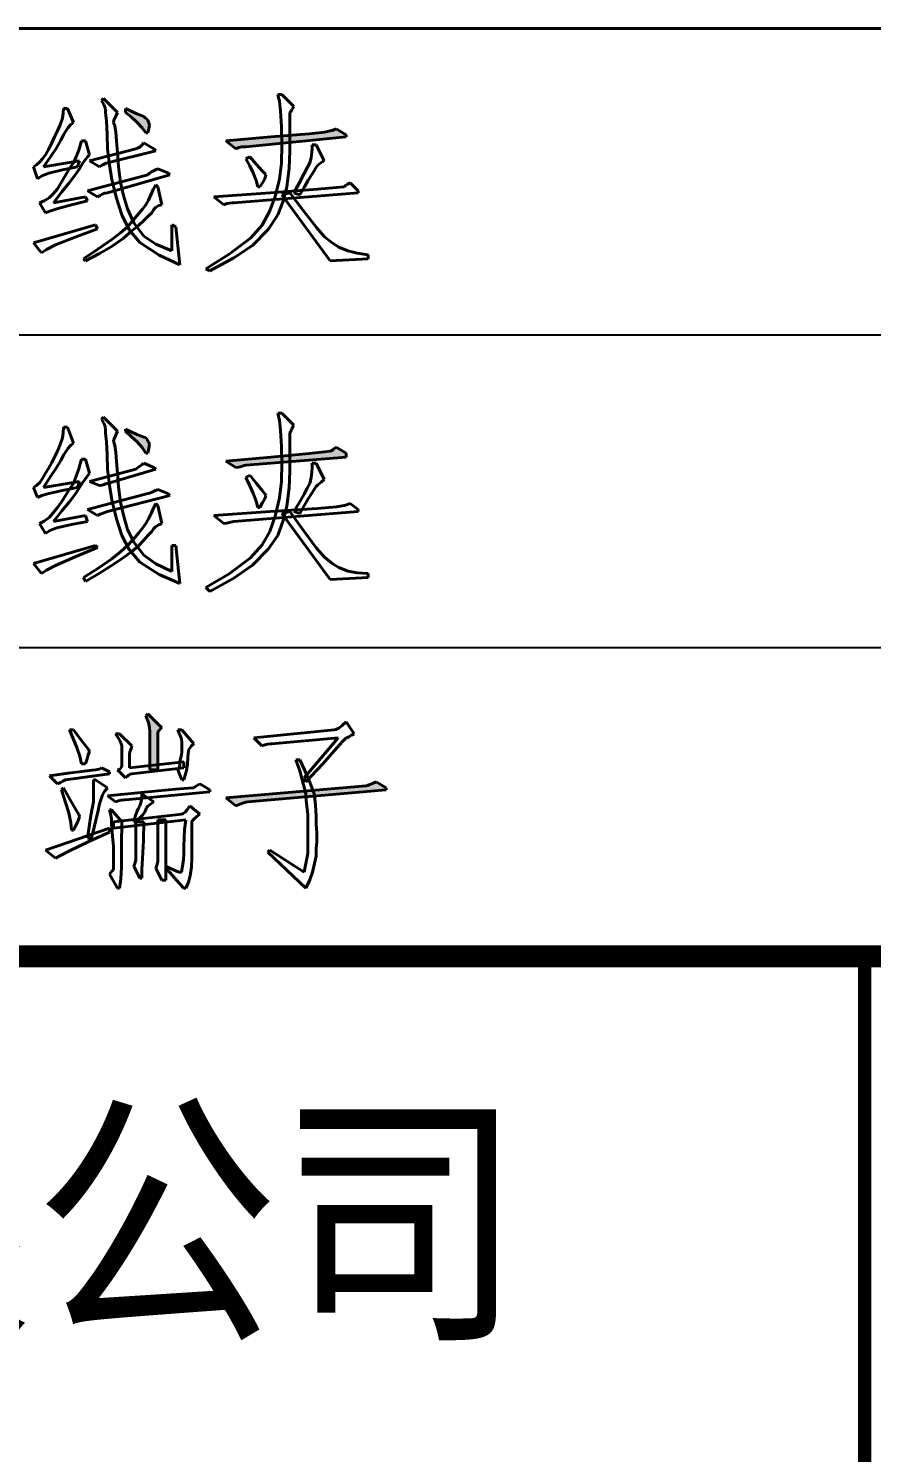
# Model space of a CAD drawing. Extents: x 457 to 4918, y -67 to 391.
# Drawn here: x 3546.25 to 3565.27, y -33.39 to -1.26 of the extents above; entities that cross this region are included whole.
import ezdxf

# ---------------------------------------------------------------- set-up
doc = ezdxf.new("R2010")
doc.units = 0
doc.header["$LTSCALE"] = 40
doc.header["$MEASUREMENT"] = 0
doc.layers.get('0').update_dxf_attribs({"linetype": 'CONTINUOUS'})
for name, color, linetype in [('at_Entity', 7, 'CONTINUOUS'), ('at_Solid', 7, 'CONTINUOUS'), ('图框', 7, 'CONTINUOUS'), ('图框－字', 40, 'CONTINUOUS')]:
    doc.layers.add(name, color=color, linetype=linetype)
doc.styles.add('宋体-0.9', font='', dxfattribs={"width": 0.9})
doc.styles.get('宋体-0.9').set_extended_font_data('SimSun')

msp = doc.modelspace()

# ---------------------------------------------------------------- hatches: boundary and pattern name
at = {"layer": 'at_Solid'}
for points in [[(3548.939, -3.342), (3548.965, -3.384), (3548.976, -3.449), (3548.965, -3.521), (3548.939, -3.613), (3548.894, -3.613), (3548.811, -3.504), (3548.691, -3.373), (3548.573, -3.266), (3548.442, -3.161), (3548.442, -3.071), (3548.569, -3.131), (3548.695, -3.185), (3548.776, -3.219), (3548.849, -3.251), (3548.882, -3.278), (3548.915, -3.3), (3548.932, -3.316)], [(3550.702, -3.794), (3551.718, -3.708), (3552.581, -3.636), (3552.931, -3.601), (3553.053, -3.568), (3553.08, -3.567), (3553.107, -3.562), (3553.136, -3.549), (3553.188, -3.523), (3553.414, -3.658), (3553.414, -3.703), (3551.154, -3.929), (3551.112, -3.93), (3551.053, -3.935), (3550.994, -3.949), (3550.928, -3.975)], [(3548.939, -10.574), (3548.965, -10.591), (3548.976, -10.644), (3548.965, -10.728), (3548.939, -10.845), (3548.894, -10.845), (3548.811, -10.717), (3548.691, -10.581), (3548.573, -10.472), (3548.442, -10.348), (3548.442, -10.303), (3548.569, -10.363), (3548.695, -10.418), (3548.776, -10.451), (3548.849, -10.484), (3548.882, -10.491), (3548.915, -10.513), (3548.932, -10.541)], [(3550.702, -11.026), (3551.718, -10.934), (3552.581, -10.851), (3552.931, -10.814), (3553.053, -10.8), (3553.08, -10.792), (3553.107, -10.771), (3553.136, -10.742), (3553.188, -10.71), (3553.414, -10.845), (3553.414, -10.936), (3551.154, -11.116), (3551.112, -11.124), (3551.053, -11.14), (3550.994, -11.155), (3550.928, -11.162)], [(3548.984, -17.987), (3548.984, -17.128), (3548.977, -17.027), (3548.955, -16.918), (3548.927, -16.839), (3548.894, -16.767), (3548.939, -16.721), (3549.256, -17.038), (3549.222, -17.071), (3549.189, -17.104), (3549.172, -17.122), (3549.165, -17.128), (3549.165, -17.205), (3549.165, -17.381), (3549.165, -17.634), (3549.165, -17.987)], [(3550.928, -18.801), (3550.702, -18.62), (3553.866, -18.349), (3553.901, -18.341), (3553.95, -18.32), (3554.007, -18.291), (3554.092, -18.258), (3554.318, -18.394), (3554.318, -18.439), (3551.199, -18.71), (3551.151, -18.718), (3551.074, -18.74), (3551, -18.768)]]:
    msp.add_hatch(color=0, dxfattribs=at).paths.add_polyline_path(points)

# ---------------------------------------------------------------- linework, layer by layer
at = {"color": 0, "lineweight": 5}
msp.add_lwpolyline([(3655.027, -22.194), (3475.532, -22.194)], close=True, dxfattribs=at)
msp.add_lwpolyline([(3655.027, -22.194), (3475.532, -22.194)], close=True, dxfattribs=at)
msp.add_open_spline([(3475.532, -22.194), (3475.532, -22.194), (3655.027, -22.194), (3655.027, -22.194)], degree=3, dxfattribs=at)
at = {"layer": 'at_Entity', "color": 0, "lineweight": 40}
for p, q in [((3654.937, -1.263), (3474.899, -1.263)), ((3547.9, -2.89), (3547.945, -2.845)), ((3547.952, -2.981), (3547.9, -2.89)), ((3547.945, -2.845), (3548.261, -3.161)), ((3551.91, -2.912), (3551.877, -2.754)), ((3551.877, -2.754), (3551.968, -2.754)), ((3551.968, -2.754), (3552.239, -3.025)), ((3547.014, -3.285), (3547.034, -3.176)), ((3547.034, -3.176), (3547.041, -3.071)), ((3547.041, -3.071), (3547.131, -3.071)), ((3547.131, -3.071), (3547.267, -3.387)), ((3547.978, -3.054), (3547.952, -2.981)), ((3547.989, -3.119), (3547.978, -3.054)), ((3547.99, -3.161), (3547.989, -3.119)), ((3547.997, -3.228), (3547.99, -3.161)), ((3548.261, -3.161), (3548.228, -3.222)), ((3548.442, -3.161), (3548.442, -3.071)), ((3548.442, -3.071), (3548.569, -3.131)), ((3548.573, -3.266), (3548.442, -3.161)), ((3548.569, -3.131), (3548.695, -3.185)), ((3548.695, -3.185), (3548.776, -3.219)), ((3551.938, -3.117), (3551.91, -2.912)), ((3551.96, -3.485), (3551.938, -3.117)), ((3552.175, -3.128), (3552.148, -3.161)), ((3552.148, -3.161), (3552.148, -3.244)), ((3552.19, -3.097), (3552.175, -3.128)), ((3552.212, -3.059), (3552.19, -3.097)), ((3552.239, -3.025), (3552.212, -3.059)), ((3546.905, -3.568), (3546.964, -3.433)), ((3546.964, -3.433), (3547.014, -3.285)), ((3547.146, -3.494), (3547.1, -3.567)), ((3547.206, -3.429), (3547.146, -3.494)), ((3547.267, -3.387), (3547.206, -3.429)), ((3548.012, -3.357), (3547.997, -3.228)), ((3548.028, -3.644), (3548.012, -3.357)), ((3548.177, -3.328), (3548.171, -3.387)), ((3548.171, -3.387), (3548.198, -3.455)), ((3548.195, -3.282), (3548.177, -3.328)), ((3548.228, -3.222), (3548.195, -3.282)), ((3548.198, -3.455), (3548.219, -3.599)), ((3548.691, -3.373), (3548.573, -3.266)), ((3548.811, -3.504), (3548.691, -3.373)), ((3548.776, -3.219), (3548.849, -3.251)), ((3548.894, -3.613), (3548.811, -3.504)), ((3548.849, -3.251), (3548.882, -3.278)), ((3548.882, -3.278), (3548.915, -3.3)), ((3548.915, -3.3), (3548.932, -3.316)), ((3548.932, -3.316), (3548.939, -3.342)), ((3548.939, -3.342), (3548.965, -3.384)), ((3548.965, -3.521), (3548.939, -3.613)), ((3548.965, -3.384), (3548.976, -3.449)), ((3548.976, -3.449), (3548.965, -3.521)), ((3551.968, -3.884), (3551.96, -3.485)), ((3552.148, -3.244), (3552.148, -3.431)), ((3552.148, -3.431), (3552.148, -3.686)), ((3553.136, -3.549), (3553.188, -3.523)), ((3553.188, -3.523), (3553.414, -3.658)), ((3546.702, -3.994), (3546.778, -3.841)), ((3546.778, -3.841), (3546.84, -3.706)), ((3546.84, -3.706), (3546.905, -3.568)), ((3546.983, -3.784), (3546.875, -3.968)), ((3547.041, -3.658), (3546.983, -3.784)), ((3547.1, -3.567), (3547.041, -3.658)), ((3547.415, -3.899), (3547.448, -3.794)), ((3547.448, -3.794), (3547.538, -3.794)), ((3547.538, -3.794), (3547.628, -4.11)), ((3548.035, -3.975), (3548.028, -3.644)), ((3548.219, -3.599), (3548.235, -3.797)), ((3548.235, -3.797), (3548.261, -4.065)), ((3548.809, -3.898), (3548.849, -3.839)), ((3548.849, -3.839), (3549.075, -3.975)), ((3548.939, -3.613), (3548.894, -3.613)), ((3550.702, -3.794), (3551.718, -3.708)), ((3550.928, -3.975), (3550.702, -3.794)), ((3553.414, -3.703), (3551.154, -3.929)), ((3551.718, -3.708), (3552.581, -3.636)), ((3552.148, -3.686), (3552.148, -4.02)), ((3552.581, -3.636), (3552.931, -3.601)), ((3552.931, -3.601), (3553.053, -3.568)), ((3553.053, -3.568), (3553.08, -3.567)), ((3553.08, -3.567), (3553.107, -3.562)), ((3553.107, -3.562), (3553.136, -3.549)), ((3553.414, -3.658), (3553.414, -3.703)), ((3546.568, -4.202), (3546.634, -4.11)), ((3546.746, -4.159), (3546.589, -4.381)), ((3546.634, -4.11), (3546.702, -3.994)), ((3546.875, -3.968), (3546.746, -4.159)), ((3547.267, -4.291), (3547.327, -4.156)), ((3547.327, -4.156), (3547.382, -4.009)), ((3547.382, -4.009), (3547.415, -3.899)), ((3547.587, -4.153), (3547.527, -4.223)), ((3547.628, -4.11), (3547.587, -4.153)), ((3547.628, -4.246), (3548.668, -3.975)), ((3548.075, -4.335), (3548.035, -3.975)), ((3549.12, -4.02), (3548.035, -4.291)), ((3548.261, -4.065), (3548.277, -4.377)), ((3548.668, -3.975), (3548.709, -3.966)), ((3548.709, -3.966), (3548.763, -3.94)), ((3548.763, -3.94), (3548.809, -3.898)), ((3549.075, -3.975), (3549.12, -4.02)), ((3550.994, -3.949), (3550.928, -3.975)), ((3551.053, -3.935), (3550.994, -3.949)), ((3551.112, -3.93), (3551.053, -3.935)), ((3551.154, -3.929), (3551.112, -3.93)), ((3551.154, -4.201), (3551.244, -4.155)), ((3551.244, -4.155), (3551.396, -4.333)), ((3551.954, -4.297), (3551.968, -3.884)), ((3552.148, -4.02), (3552.132, -4.417)), ((3552.627, -4.183), (3552.643, -4.057)), ((3552.643, -4.057), (3552.646, -3.963)), ((3552.646, -3.963), (3552.646, -3.884)), ((3552.646, -3.884), (3552.736, -3.884)), ((3552.736, -3.884), (3552.917, -4.246)), ((3546.363, -4.381), (3546.43, -4.339)), ((3546.453, -4.653), (3546.363, -4.381)), ((3546.43, -4.339), (3546.507, -4.274)), ((3546.507, -4.274), (3546.568, -4.202)), ((3546.589, -4.381), (3547.402, -4.246)), ((3547.019, -4.449), (3546.71, -4.526)), ((3547.357, -4.381), (3547.019, -4.449)), ((3547.098, -4.548), (3547.175, -4.422)), ((3547.175, -4.422), (3547.267, -4.291)), ((3547.402, -4.427), (3547.31, -4.553)), ((3547.402, -4.246), (3547.357, -4.381)), ((3547.468, -4.309), (3547.402, -4.427)), ((3547.527, -4.223), (3547.468, -4.309)), ((3547.854, -4.381), (3547.628, -4.246)), ((3547.913, -4.349), (3547.854, -4.381)), ((3547.957, -4.32), (3547.913, -4.349)), ((3548.001, -4.299), (3547.957, -4.32)), ((3548.035, -4.291), (3548.001, -4.299)), ((3548.128, -4.674), (3548.075, -4.335)), ((3548.277, -4.377), (3548.325, -4.737)), ((3548.981, -4.528), (3549.04, -4.49)), ((3549.04, -4.49), (3549.1, -4.459)), ((3549.1, -4.459), (3549.165, -4.427)), ((3549.165, -4.427), (3549.391, -4.517)), ((3551.246, -4.364), (3551.154, -4.201)), ((3551.318, -4.516), (3551.246, -4.364)), ((3551.396, -4.333), (3551.529, -4.483)), ((3551.529, -4.483), (3551.586, -4.542)), ((3551.915, -4.658), (3551.954, -4.297)), ((3552.132, -4.417), (3552.079, -4.844)), ((3552.469, -4.535), (3552.535, -4.403)), ((3552.535, -4.403), (3552.6, -4.291)), ((3552.6, -4.291), (3552.627, -4.183)), ((3552.691, -4.472), (3552.641, -4.557)), ((3552.73, -4.406), (3552.691, -4.472)), ((3552.779, -4.347), (3552.73, -4.406)), ((3552.85, -4.288), (3552.779, -4.347)), ((3552.917, -4.246), (3552.85, -4.288)), ((3546.552, -4.587), (3546.453, -4.653)), ((3546.71, -4.526), (3546.552, -4.587)), ((3546.905, -4.879), (3547, -4.717)), ((3547, -4.717), (3547.098, -4.548)), ((3547.165, -4.742), (3547.004, -4.946)), ((3547.31, -4.553), (3547.165, -4.742)), ((3547.583, -4.924), (3548.939, -4.562)), ((3549.436, -4.562), (3548.035, -4.969)), ((3548.232, -5.093), (3548.128, -4.674)), ((3548.325, -4.737), (3548.396, -5.029)), ((3548.939, -4.562), (3548.981, -4.528)), ((3549.061, -4.893), (3549.12, -4.788)), ((3549.12, -4.788), (3549.165, -4.833)), ((3549.391, -4.517), (3549.436, -4.562)), ((3551.383, -4.69), (3551.318, -4.516)), ((3551.425, -4.833), (3551.383, -4.69)), ((3551.529, -4.742), (3551.47, -4.833)), ((3551.571, -4.669), (3551.529, -4.742)), ((3551.598, -4.605), (3551.571, -4.669)), ((3551.586, -4.542), (3551.606, -4.562)), ((3551.606, -4.562), (3551.598, -4.605)), ((3551.815, -5.054), (3551.915, -4.658)), ((3552.239, -4.969), (3552.359, -4.749)), ((3552.359, -4.749), (3552.469, -4.535)), ((3552.56, -4.686), (3552.473, -4.831)), ((3552.641, -4.557), (3552.56, -4.686)), ((3553.377, -4.826), (3553.404, -4.804)), ((3553.404, -4.804), (3553.446, -4.776)), ((3553.446, -4.776), (3553.505, -4.743)), ((3553.505, -4.743), (3553.685, -4.924)), ((3546.6, -5.152), (3546.714, -5.082)), ((3546.714, -5.082), (3546.807, -4.996)), ((3546.807, -4.996), (3546.905, -4.879)), ((3547.004, -4.946), (3546.815, -5.195)), ((3546.815, -5.195), (3547.538, -5.059)), ((3547.538, -5.059), (3547.583, -5.15)), ((3547.809, -5.059), (3547.583, -4.924)), ((3547.868, -5.027), (3547.809, -5.059)), ((3547.915, -4.998), (3547.868, -5.027)), ((3547.974, -4.977), (3547.915, -4.998)), ((3548.035, -4.969), (3547.974, -4.977)), ((3548.352, -5.466), (3548.232, -5.093)), ((3548.396, -5.029), (3548.487, -5.331)), ((3548.894, -5.24), (3548.955, -5.132)), ((3548.955, -5.132), (3549.015, -5.001)), ((3549.015, -5.001), (3549.061, -4.893)), ((3549.165, -4.833), (3549.256, -5.24)), ((3550.431, -5.059), (3551.704, -4.967)), ((3550.657, -5.24), (3550.431, -5.059)), ((3553.685, -4.969), (3550.883, -5.195)), ((3551.47, -4.833), (3551.425, -4.833)), ((3551.696, -5.376), (3551.815, -5.054)), ((3551.704, -4.967), (3552.771, -4.884)), ((3551.968, -5.014), (3552.148, -4.969)), ((3553.053, -6.506), (3551.968, -5.014)), ((3552.079, -4.844), (3551.995, -5.158)), ((3552.148, -4.969), (3552.456, -5.374)), ((3552.374, -5.014), (3552.239, -4.969)), ((3552.473, -4.831), (3552.374, -5.014)), ((3552.771, -4.884), (3553.201, -4.847)), ((3553.201, -4.847), (3553.369, -4.833)), ((3553.369, -4.833), (3553.377, -4.826)), ((3553.685, -4.924), (3553.685, -4.969)), ((3546.498, -5.195), (3546.6, -5.152)), ((3546.634, -5.421), (3546.498, -5.195)), ((3546.733, -5.382), (3546.634, -5.421)), ((3546.893, -5.331), (3546.733, -5.382)), ((3547.219, -5.243), (3546.893, -5.331)), ((3547.583, -5.15), (3547.219, -5.243)), ((3548.487, -5.331), (3548.623, -5.644)), ((3548.614, -5.584), (3548.74, -5.436)), ((3548.74, -5.436), (3548.822, -5.339)), ((3548.822, -5.339), (3548.894, -5.24)), ((3549.03, -5.421), (3548.953, -5.497)), ((3549.069, -5.356), (3549.03, -5.421)), ((3549.117, -5.299), (3549.069, -5.356)), ((3549.188, -5.256), (3549.117, -5.299)), ((3549.256, -5.24), (3549.188, -5.256)), ((3550.722, -5.214), (3550.657, -5.24)), ((3550.782, -5.201), (3550.722, -5.214)), ((3550.841, -5.196), (3550.782, -5.201)), ((3550.883, -5.195), (3550.841, -5.196)), ((3551.518, -5.697), (3551.696, -5.376)), ((3551.995, -5.158), (3551.877, -5.466)), ((3552.456, -5.374), (3552.746, -5.754)), ((3546.363, -6.099), (3547.764, -5.692)), ((3547.764, -5.692), (3547.809, -5.783)), ((3548.329, -5.875), (3548.487, -5.737)), ((3548.523, -5.807), (3548.352, -5.466)), ((3548.487, -5.737), (3548.614, -5.584)), ((3548.728, -5.704), (3548.578, -5.828)), ((3548.623, -5.644), (3548.849, -5.946)), ((3548.845, -5.6), (3548.728, -5.704)), ((3548.953, -5.497), (3548.845, -5.6)), ((3549.482, -6.28), (3549.482, -5.692)), ((3549.482, -5.692), (3549.572, -5.737)), ((3549.572, -5.737), (3549.662, -6.596)), ((3551.259, -5.99), (3551.518, -5.697)), ((3551.877, -5.466), (3551.656, -5.798)), ((3552.746, -5.754), (3552.927, -5.96)), ((3546.543, -6.325), (3546.363, -6.099)), ((3547.3, -5.969), (3546.858, -6.145)), ((3547.809, -5.783), (3547.3, -5.969)), ((3547.813, -6.24), (3548.132, -6.021)), ((3548.383, -5.997), (3548.118, -6.188)), ((3548.132, -6.021), (3548.329, -5.875)), ((3548.578, -5.828), (3548.383, -5.997)), ((3548.762, -6.088), (3548.523, -5.807)), ((3549.197, -6.375), (3548.762, -6.088)), ((3548.849, -5.946), (3549.122, -6.128)), ((3550.775, -6.355), (3551.259, -5.99)), ((3551.656, -5.798), (3551.302, -6.157)), ((3552.927, -5.96), (3553.098, -6.099)), ((3553.098, -6.099), (3553.25, -6.192)), ((3546.656, -6.246), (3546.543, -6.325)), ((3546.858, -6.145), (3546.656, -6.246)), ((3547.493, -6.461), (3547.813, -6.24)), ((3547.852, -6.342), (3547.538, -6.506)), ((3548.118, -6.188), (3547.852, -6.342)), ((3549.122, -6.128), (3549.482, -6.28)), ((3549.662, -6.596), (3549.197, -6.375)), ((3550.25, -6.687), (3550.775, -6.355)), ((3551.302, -6.157), (3550.883, -6.437)), ((3553.25, -6.192), (3553.456, -6.28)), ((3553.456, -6.28), (3553.663, -6.331)), ((3553.663, -6.331), (3553.911, -6.37)), ((3553.911, -6.37), (3553.911, -6.461)), ((3547.538, -6.506), (3547.493, -6.461)), ((3550.34, -6.732), (3550.25, -6.687)), ((3550.883, -6.437), (3550.34, -6.732)), ((3553.911, -6.461), (3553.053, -6.506)), ((3551.91, -10.106), (3551.877, -9.941)), ((3551.877, -9.941), (3551.968, -9.941)), ((3551.968, -9.941), (3552.239, -10.212)), ((3547.034, -10.382), (3547.041, -10.258)), ((3547.041, -10.258), (3547.131, -10.258)), ((3547.131, -10.258), (3547.267, -10.619)), ((3547.9, -10.077), (3547.945, -10.032)), ((3547.952, -10.168), (3547.9, -10.077)), ((3547.945, -10.032), (3548.261, -10.348)), ((3547.978, -10.243), (3547.952, -10.168)), ((3547.989, -10.325), (3547.978, -10.243)), ((3551.938, -10.323), (3551.91, -10.106)), ((3552.212, -10.247), (3552.19, -10.29)), ((3552.239, -10.212), (3552.212, -10.247)), ((3546.964, -10.645), (3547.014, -10.493)), ((3547.014, -10.493), (3547.034, -10.382)), ((3547.99, -10.393), (3547.989, -10.325)), ((3547.997, -10.46), (3547.99, -10.393)), ((3548.012, -10.589), (3547.997, -10.46)), ((3548.028, -10.876), (3548.012, -10.589)), ((3548.177, -10.535), (3548.171, -10.574)), ((3548.171, -10.574), (3548.198, -10.668)), ((3548.195, -10.486), (3548.177, -10.535)), ((3548.228, -10.415), (3548.195, -10.486)), ((3548.261, -10.348), (3548.228, -10.415)), ((3548.442, -10.348), (3548.442, -10.303)), ((3548.442, -10.303), (3548.569, -10.363)), ((3548.573, -10.472), (3548.442, -10.348)), ((3548.569, -10.363), (3548.695, -10.418)), ((3548.691, -10.581), (3548.573, -10.472)), ((3548.811, -10.717), (3548.691, -10.581)), ((3548.695, -10.418), (3548.776, -10.451)), ((3548.776, -10.451), (3548.849, -10.484)), ((3548.849, -10.484), (3548.882, -10.491)), ((3548.882, -10.491), (3548.915, -10.513)), ((3548.915, -10.513), (3548.932, -10.541)), ((3548.932, -10.541), (3548.939, -10.574)), ((3548.939, -10.574), (3548.965, -10.591)), ((3548.965, -10.591), (3548.976, -10.644)), ((3551.96, -10.691), (3551.938, -10.323)), ((3552.175, -10.334), (3552.148, -10.393)), ((3552.148, -10.393), (3552.148, -10.47)), ((3552.148, -10.47), (3552.148, -10.646)), ((3552.19, -10.29), (3552.175, -10.334)), ((3546.84, -10.931), (3546.905, -10.8)), ((3546.905, -10.8), (3546.964, -10.645)), ((3547.041, -10.89), (3546.983, -11.01)), ((3547.1, -10.799), (3547.041, -10.89)), ((3547.146, -10.726), (3547.1, -10.799)), ((3547.206, -10.662), (3547.146, -10.726)), ((3547.267, -10.619), (3547.206, -10.662)), ((3548.035, -11.207), (3548.028, -10.876)), ((3548.198, -10.668), (3548.219, -10.829)), ((3548.219, -10.829), (3548.235, -11.029)), ((3548.894, -10.845), (3548.811, -10.717)), ((3548.939, -10.845), (3548.894, -10.845)), ((3548.965, -10.728), (3548.939, -10.845)), ((3548.976, -10.644), (3548.965, -10.728)), ((3551.718, -10.934), (3552.581, -10.851)), ((3551.968, -11.071), (3551.96, -10.691)), ((3552.148, -10.646), (3552.148, -10.899)), ((3552.148, -10.899), (3552.148, -11.252)), ((3552.581, -10.851), (3552.931, -10.814)), ((3552.931, -10.814), (3553.053, -10.8)), ((3553.053, -10.8), (3553.08, -10.792)), ((3553.08, -10.792), (3553.107, -10.771)), ((3553.107, -10.771), (3553.136, -10.742)), ((3553.136, -10.742), (3553.188, -10.71)), ((3553.188, -10.71), (3553.414, -10.845)), ((3553.414, -10.845), (3553.414, -10.936)), ((3546.634, -11.297), (3546.702, -11.188)), ((3546.702, -11.188), (3546.778, -11.052)), ((3546.875, -11.182), (3546.746, -11.372)), ((3546.778, -11.052), (3546.84, -10.931)), ((3546.983, -11.01), (3546.875, -11.182)), ((3547.327, -11.362), (3547.382, -11.198)), ((3547.382, -11.198), (3547.415, -11.086)), ((3547.415, -11.086), (3547.448, -10.981)), ((3547.448, -10.981), (3547.538, -10.981)), ((3547.538, -10.981), (3547.628, -11.297)), ((3547.628, -11.478), (3548.668, -11.207)), ((3548.075, -11.567), (3548.035, -11.207)), ((3549.12, -11.207), (3548.035, -11.523)), ((3548.235, -11.029), (3548.261, -11.297)), ((3548.668, -11.207), (3548.709, -11.173)), ((3548.709, -11.173), (3548.763, -11.135)), ((3548.763, -11.135), (3548.809, -11.104)), ((3548.809, -11.104), (3548.849, -11.071)), ((3548.849, -11.071), (3549.075, -11.162)), ((3549.075, -11.162), (3549.12, -11.207)), ((3550.702, -11.026), (3551.718, -10.934)), ((3550.928, -11.162), (3550.702, -11.026)), ((3550.994, -11.155), (3550.928, -11.162)), ((3551.053, -11.14), (3550.994, -11.155)), ((3551.112, -11.124), (3551.053, -11.14)), ((3551.154, -11.116), (3551.112, -11.124)), ((3553.414, -10.936), (3551.154, -11.116)), ((3551.954, -11.484), (3551.968, -11.071)), ((3552.643, -11.264), (3552.646, -11.17)), ((3552.646, -11.17), (3552.646, -11.071)), ((3552.646, -11.071), (3552.736, -11.071)), ((3552.736, -11.071), (3552.917, -11.433)), ((3546.43, -11.571), (3546.507, -11.501)), ((3546.507, -11.501), (3546.568, -11.415)), ((3546.568, -11.415), (3546.634, -11.297)), ((3546.746, -11.372), (3546.589, -11.614)), ((3546.589, -11.614), (3547.402, -11.478)), ((3547.175, -11.654), (3547.267, -11.523)), ((3547.267, -11.523), (3547.327, -11.362)), ((3547.402, -11.478), (3547.357, -11.614)), ((3547.468, -11.515), (3547.402, -11.614)), ((3547.527, -11.428), (3547.468, -11.515)), ((3547.587, -11.347), (3547.527, -11.428)), ((3547.628, -11.297), (3547.587, -11.347)), ((3547.854, -11.568), (3547.628, -11.478)), ((3547.913, -11.562), (3547.854, -11.568)), ((3547.957, -11.547), (3547.913, -11.562)), ((3548.001, -11.53), (3547.957, -11.547)), ((3548.035, -11.523), (3548.001, -11.53)), ((3548.261, -11.297), (3548.277, -11.603)), ((3551.154, -11.388), (3551.244, -11.342)), ((3551.246, -11.578), (3551.154, -11.388)), ((3551.244, -11.342), (3551.396, -11.528)), ((3551.396, -11.528), (3551.529, -11.693)), ((3551.915, -11.847), (3551.954, -11.484)), ((3552.148, -11.252), (3552.132, -11.624)), ((3552.535, -11.635), (3552.6, -11.523)), ((3552.6, -11.523), (3552.627, -11.395)), ((3552.627, -11.395), (3552.643, -11.264)), ((3552.779, -11.553), (3552.73, -11.6)), ((3552.85, -11.494), (3552.779, -11.553)), ((3552.917, -11.433), (3552.85, -11.494)), ((3546.363, -11.614), (3546.43, -11.571)), ((3546.453, -11.84), (3546.363, -11.614)), ((3546.552, -11.8), (3546.453, -11.84)), ((3546.71, -11.752), (3546.552, -11.8)), ((3547.019, -11.681), (3546.71, -11.752)), ((3547, -11.93), (3547.098, -11.778)), ((3547.357, -11.614), (3547.019, -11.681)), ((3547.098, -11.778), (3547.175, -11.654)), ((3547.31, -11.759), (3547.165, -11.948)), ((3547.402, -11.614), (3547.31, -11.759)), ((3547.583, -12.111), (3548.939, -11.749)), ((3549.436, -11.795), (3548.035, -12.156)), ((3548.128, -11.906), (3548.075, -11.567)), ((3548.277, -11.603), (3548.325, -11.951)), ((3548.939, -11.749), (3548.981, -11.742)), ((3548.981, -11.742), (3549.04, -11.72)), ((3549.04, -11.72), (3549.1, -11.692)), ((3549.1, -11.692), (3549.165, -11.659)), ((3549.165, -11.659), (3549.391, -11.749)), ((3549.391, -11.749), (3549.436, -11.795)), ((3551.318, -11.743), (3551.246, -11.578)), ((3551.383, -11.922), (3551.318, -11.743)), ((3551.529, -11.693), (3551.586, -11.767)), ((3551.571, -11.884), (3551.529, -11.955)), ((3551.598, -11.831), (3551.571, -11.884)), ((3551.586, -11.767), (3551.606, -11.795)), ((3551.606, -11.795), (3551.598, -11.831)), ((3551.815, -12.26), (3551.915, -11.847)), ((3552.132, -11.624), (3552.079, -12.039)), ((3552.359, -11.962), (3552.469, -11.765)), ((3552.469, -11.765), (3552.535, -11.635)), ((3552.56, -11.873), (3552.473, -12.018)), ((3552.641, -11.744), (3552.56, -11.873)), ((3552.691, -11.659), (3552.641, -11.744)), ((3552.73, -11.6), (3552.691, -11.659)), ((3546.714, -12.291), (3546.807, -12.19)), ((3546.807, -12.19), (3546.905, -12.066)), ((3547.004, -12.14), (3546.815, -12.382)), ((3546.905, -12.066), (3547, -11.93)), ((3547.165, -11.948), (3547.004, -12.14)), ((3547.809, -12.247), (3547.583, -12.111)), ((3547.915, -12.205), (3547.868, -12.22)), ((3547.974, -12.183), (3547.915, -12.205)), ((3548.035, -12.156), (3547.974, -12.183)), ((3548.232, -12.326), (3548.128, -11.906)), ((3548.325, -11.951), (3548.396, -12.242)), ((3548.955, -12.325), (3549.015, -12.205)), ((3549.015, -12.205), (3549.061, -12.1)), ((3549.061, -12.1), (3549.12, -11.975)), ((3549.12, -11.975), (3549.165, -12.021)), ((3549.165, -12.021), (3549.256, -12.427)), ((3550.431, -12.247), (3551.704, -12.16)), ((3553.685, -12.156), (3550.883, -12.382)), ((3551.425, -12.066), (3551.383, -11.922)), ((3551.47, -12.066), (3551.425, -12.066)), ((3551.529, -11.955), (3551.47, -12.066)), ((3551.704, -12.16), (3552.771, -12.089)), ((3551.968, -12.201), (3552.148, -12.156)), ((3553.053, -13.693), (3551.968, -12.201)), ((3552.079, -12.039), (3551.995, -12.364)), ((3552.148, -12.156), (3552.456, -12.588)), ((3552.239, -12.156), (3552.359, -11.962)), ((3552.374, -12.201), (3552.239, -12.156)), ((3552.473, -12.018), (3552.374, -12.201)), ((3552.771, -12.089), (3553.201, -12.053)), ((3553.201, -12.053), (3553.369, -12.021)), ((3553.369, -12.021), (3553.377, -12.02)), ((3553.377, -12.02), (3553.404, -12.015)), ((3553.404, -12.015), (3553.446, -12.001)), ((3553.446, -12.001), (3553.505, -11.975)), ((3553.505, -11.975), (3553.685, -12.111)), ((3553.685, -12.111), (3553.685, -12.156)), ((3546.498, -12.427), (3546.6, -12.377)), ((3546.634, -12.653), (3546.498, -12.427)), ((3546.6, -12.377), (3546.714, -12.291)), ((3546.893, -12.526), (3546.733, -12.588)), ((3546.815, -12.382), (3547.538, -12.247)), ((3547.219, -12.45), (3546.893, -12.526)), ((3547.583, -12.382), (3547.219, -12.45)), ((3547.538, -12.247), (3547.583, -12.382)), ((3547.868, -12.22), (3547.809, -12.247)), ((3548.352, -12.699), (3548.232, -12.326)), ((3548.396, -12.242), (3548.487, -12.563)), ((3548.822, -12.532), (3548.894, -12.427)), ((3548.894, -12.427), (3548.955, -12.325)), ((3549.117, -12.505), (3549.069, -12.549)), ((3549.188, -12.462), (3549.117, -12.505)), ((3549.256, -12.427), (3549.188, -12.462)), ((3550.657, -12.427), (3550.431, -12.247)), ((3550.722, -12.421), (3550.657, -12.427)), ((3550.782, -12.406), (3550.722, -12.421)), ((3550.841, -12.389), (3550.782, -12.406)), ((3550.883, -12.382), (3550.841, -12.389)), ((3551.696, -12.608), (3551.815, -12.26)), ((3551.995, -12.364), (3551.877, -12.699)), ((3546.733, -12.588), (3546.634, -12.653)), ((3548.523, -13.019), (3548.352, -12.699)), ((3548.487, -12.563), (3548.623, -12.851)), ((3548.487, -12.925), (3548.614, -12.79)), ((3548.614, -12.79), (3548.74, -12.642)), ((3548.845, -12.811), (3548.728, -12.929)), ((3548.74, -12.642), (3548.822, -12.532)), ((3548.953, -12.691), (3548.845, -12.811)), ((3549.03, -12.608), (3548.953, -12.691)), ((3549.069, -12.549), (3549.03, -12.608)), ((3551.518, -12.91), (3551.696, -12.608)), ((3551.877, -12.699), (3551.656, -13.011)), ((3552.456, -12.588), (3552.746, -12.984)), ((3546.363, -13.331), (3547.764, -12.925)), ((3547.809, -12.97), (3547.3, -13.182)), ((3547.764, -12.925), (3547.809, -12.97)), ((3548.132, -13.227), (3548.329, -13.069)), ((3548.329, -13.069), (3548.487, -12.925)), ((3548.578, -13.06), (3548.383, -13.204)), ((3548.762, -13.301), (3548.523, -13.019)), ((3548.728, -12.929), (3548.578, -13.06)), ((3548.623, -12.851), (3548.849, -13.141)), ((3548.849, -13.141), (3549.122, -13.335)), ((3549.482, -13.512), (3549.482, -12.925)), ((3549.482, -12.925), (3549.572, -12.925)), ((3549.572, -12.925), (3549.662, -13.783)), ((3551.259, -13.202), (3551.518, -12.91)), ((3551.656, -13.011), (3551.302, -13.37)), ((3552.746, -12.984), (3552.927, -13.192)), ((3546.543, -13.557), (3546.363, -13.331)), ((3546.656, -13.478), (3546.543, -13.557)), ((3546.858, -13.375), (3546.656, -13.478)), ((3547.3, -13.182), (3546.858, -13.375)), ((3547.493, -13.648), (3547.813, -13.446)), ((3547.813, -13.446), (3548.132, -13.227)), ((3548.118, -13.383), (3547.852, -13.548)), ((3548.383, -13.204), (3548.118, -13.383)), ((3549.197, -13.582), (3548.762, -13.301)), ((3549.122, -13.335), (3549.482, -13.512)), ((3550.775, -13.562), (3551.259, -13.202)), ((3551.302, -13.37), (3550.883, -13.663)), ((3552.927, -13.192), (3553.098, -13.331)), ((3553.098, -13.331), (3553.25, -13.424)), ((3553.25, -13.424), (3553.456, -13.507)), ((3547.538, -13.738), (3547.493, -13.648)), ((3547.852, -13.548), (3547.538, -13.738)), ((3549.662, -13.783), (3549.197, -13.582)), ((3550.25, -13.874), (3550.775, -13.562)), ((3550.883, -13.663), (3550.34, -13.964)), ((3553.911, -13.648), (3553.053, -13.693)), ((3553.456, -13.507), (3553.663, -13.544)), ((3553.663, -13.544), (3553.911, -13.557)), ((3553.911, -13.557), (3553.911, -13.648)), ((3550.34, -13.964), (3550.25, -13.874)), ((3548.894, -16.767), (3548.939, -16.721)), ((3548.927, -16.839), (3548.894, -16.767)), ((3548.955, -16.918), (3548.927, -16.839)), ((3548.939, -16.721), (3549.256, -17.038)), ((3548.977, -17.027), (3548.955, -16.918)), ((3553.25, -17.042), (3553.323, -16.987)), ((3553.323, -16.987), (3553.414, -16.902)), ((3553.414, -16.902), (3553.595, -17.173)), ((3547.176, -17.083), (3547.267, -17.083)), ((3547.268, -17.299), (3547.176, -17.083)), ((3547.267, -17.083), (3547.419, -17.288)), ((3547.341, -17.48), (3547.268, -17.299)), ((3547.419, -17.288), (3547.551, -17.459)), ((3548.275, -17.265), (3548.216, -17.173)), ((3548.216, -17.173), (3548.306, -17.173)), ((3548.317, -17.338), (3548.275, -17.265)), ((3548.306, -17.173), (3548.578, -17.445)), ((3548.343, -17.402), (3548.317, -17.338)), ((3548.984, -17.128), (3548.977, -17.027)), ((3548.984, -17.987), (3548.984, -17.128)), ((3549.172, -17.122), (3549.165, -17.128)), ((3549.165, -17.128), (3549.165, -17.205)), ((3549.165, -17.205), (3549.165, -17.381)), ((3549.189, -17.104), (3549.172, -17.122)), ((3549.222, -17.071), (3549.189, -17.104)), ((3549.256, -17.038), (3549.222, -17.071)), ((3549.65, -17.168), (3549.617, -17.083)), ((3549.617, -17.083), (3549.708, -17.083)), ((3549.678, -17.228), (3549.65, -17.168)), ((3549.7, -17.293), (3549.678, -17.228)), ((3549.708, -17.354), (3549.7, -17.293)), ((3549.708, -17.083), (3549.979, -17.4)), ((3551.335, -17.264), (3553.143, -17.083)), ((3551.516, -17.445), (3551.335, -17.264)), ((3553.233, -17.264), (3551.742, -17.4)), ((3552.465, -18.168), (3553.233, -17.264)), ((3553.143, -17.083), (3553.185, -17.074)), ((3553.185, -17.074), (3553.25, -17.042)), ((3553.414, -17.264), (3553.336, -17.349)), ((3553.447, -17.257), (3553.414, -17.264)), ((3553.48, -17.24), (3553.447, -17.257)), ((3553.535, -17.207), (3553.48, -17.24)), ((3553.595, -17.173), (3553.535, -17.207)), ((3547.405, -17.681), (3547.341, -17.48)), ((3547.551, -17.459), (3547.608, -17.534)), ((3547.599, -17.65), (3547.571, -17.734)), ((3547.621, -17.597), (3547.599, -17.65)), ((3547.608, -17.534), (3547.628, -17.58)), ((3547.628, -17.58), (3547.621, -17.597)), ((3548.352, -17.445), (3548.343, -17.402)), ((3548.352, -17.484), (3548.352, -17.445)), ((3548.352, -17.535), (3548.352, -17.484)), ((3548.352, -17.623), (3548.352, -17.535)), ((3548.352, -17.716), (3548.352, -17.623)), ((3548.539, -17.586), (3548.532, -17.626)), ((3548.532, -17.626), (3548.532, -17.669)), ((3548.554, -17.54), (3548.539, -17.586)), ((3548.57, -17.486), (3548.554, -17.54)), ((3548.578, -17.445), (3548.57, -17.486)), ((3549.165, -17.381), (3549.165, -17.634)), ((3549.165, -17.634), (3549.165, -17.987)), ((3549.686, -17.705), (3549.701, -17.646)), ((3549.701, -17.646), (3549.708, -17.58)), ((3549.708, -17.394), (3549.708, -17.354)), ((3549.708, -17.442), (3549.708, -17.394)), ((3549.708, -17.513), (3549.708, -17.442)), ((3549.708, -17.58), (3549.708, -17.513)), ((3549.85, -17.618), (3549.843, -17.716)), ((3549.87, -17.53), (3549.85, -17.618)), ((3549.919, -17.449), (3549.87, -17.53)), ((3549.979, -17.4), (3549.919, -17.449)), ((3551.581, -17.419), (3551.516, -17.445)), ((3551.64, -17.405), (3551.581, -17.419)), ((3551.7, -17.4), (3551.64, -17.405)), ((3551.742, -17.4), (3551.7, -17.4)), ((3553.156, -17.551), (3552.889, -17.847)), ((3553.336, -17.349), (3553.156, -17.551)), ((3547.448, -17.852), (3547.405, -17.681)), ((3547.538, -17.852), (3547.448, -17.852)), ((3547.571, -17.734), (3547.538, -17.852)), ((3547.684, -17.994), (3547.764, -17.987)), ((3547.764, -17.987), (3547.772, -17.986)), ((3547.772, -17.986), (3547.799, -17.981)), ((3547.799, -17.981), (3547.841, -17.968)), ((3547.841, -17.968), (3547.9, -17.942)), ((3547.9, -17.942), (3548.08, -18.032)), ((3548.261, -17.987), (3548.294, -17.979)), ((3548.442, -18.168), (3548.261, -17.987)), ((3548.294, -17.979), (3548.327, -17.958)), ((3548.327, -17.958), (3548.345, -17.929)), ((3548.345, -17.929), (3548.352, -17.897)), ((3548.352, -17.781), (3548.352, -17.716)), ((3548.352, -17.838), (3548.352, -17.781)), ((3548.352, -17.881), (3548.352, -17.838)), ((3548.352, -17.897), (3548.352, -17.881)), ((3548.532, -17.669), (3548.532, -17.738)), ((3548.532, -17.738), (3548.532, -17.824)), ((3548.532, -17.942), (3549.753, -17.806)), ((3548.532, -17.824), (3548.532, -17.942)), ((3549.753, -17.942), (3548.578, -18.078)), ((3549.165, -17.987), (3548.984, -17.987)), ((3549.617, -17.987), (3549.643, -17.953)), ((3549.708, -18.213), (3549.617, -17.987)), ((3549.643, -17.953), (3549.66, -17.909)), ((3549.66, -17.909), (3549.662, -17.865)), ((3549.662, -17.806), (3549.669, -17.765)), ((3549.662, -17.865), (3549.662, -17.806)), ((3549.669, -17.765), (3549.686, -17.705)), ((3549.753, -17.806), (3549.753, -17.942)), ((3549.835, -17.851), (3549.814, -17.998)), ((3549.843, -17.716), (3549.835, -17.851)), ((3552.369, -18.01), (3552.284, -17.761)), ((3552.284, -17.761), (3552.374, -17.761)), ((3552.374, -17.761), (3552.475, -17.989)), ((3552.889, -17.847), (3552.51, -18.258)), ((3546.724, -18.123), (3547.147, -18.063)), ((3546.905, -18.304), (3546.724, -18.123)), ((3546.971, -18.271), (3546.905, -18.304)), ((3547.027, -18.242), (3546.971, -18.271)), ((3547.07, -18.221), (3547.027, -18.242)), ((3547.086, -18.213), (3547.07, -18.221)), ((3548.08, -18.078), (3547.086, -18.213)), ((3547.147, -18.063), (3547.517, -18.014)), ((3547.517, -18.014), (3547.684, -17.994)), ((3547.719, -18.338), (3547.719, -18.213)), ((3547.719, -18.213), (3547.764, -18.213)), ((3547.764, -18.213), (3548.035, -18.394)), ((3548.08, -18.032), (3548.08, -18.078)), ((3548.475, -18.135), (3548.442, -18.168)), ((3548.506, -18.107), (3548.475, -18.135)), ((3548.544, -18.085), (3548.506, -18.107)), ((3548.578, -18.078), (3548.544, -18.085)), ((3549.753, -18.213), (3549.708, -18.213)), ((3549.786, -18.108), (3549.753, -18.213)), ((3549.814, -17.998), (3549.786, -18.108)), ((3550.056, -18.336), (3550.114, -18.304)), ((3550.114, -18.304), (3550.34, -18.439)), ((3552.427, -18.214), (3552.369, -18.01)), ((3552.475, -18.403), (3552.427, -18.214)), ((3552.51, -18.258), (3552.465, -18.168)), ((3552.475, -17.989), (3552.579, -18.225)), ((3552.579, -18.225), (3552.645, -18.385)), ((3553.95, -18.32), (3554.007, -18.291)), ((3554.007, -18.291), (3554.092, -18.258)), ((3554.092, -18.258), (3554.318, -18.394)), ((3546.995, -18.439), (3547.041, -18.394)), ((3547.087, -18.721), (3546.995, -18.439)), ((3547.041, -18.394), (3547.193, -18.664)), ((3547.719, -18.446), (3547.719, -18.338)), ((3547.719, -18.582), (3547.719, -18.446)), ((3547.719, -18.71), (3547.719, -18.582)), ((3547.92, -18.549), (3547.887, -18.638)), ((3547.975, -18.463), (3547.92, -18.549)), ((3548.035, -18.394), (3547.975, -18.463)), ((3548.035, -18.575), (3548.866, -18.489)), ((3548.216, -18.71), (3548.035, -18.575)), ((3550.34, -18.484), (3548.442, -18.665)), ((3548.801, -18.657), (3548.804, -18.595)), ((3548.804, -18.595), (3548.804, -18.53)), ((3548.804, -18.53), (3549.075, -18.71)), ((3548.866, -18.489), (3549.569, -18.423)), ((3549.569, -18.423), (3549.858, -18.401)), ((3549.858, -18.401), (3549.979, -18.394)), ((3549.979, -18.394), (3549.987, -18.386)), ((3549.987, -18.386), (3550.014, -18.365)), ((3550.014, -18.365), (3550.056, -18.336)), ((3550.34, -18.439), (3550.34, -18.484)), ((3550.702, -18.62), (3553.866, -18.349)), ((3550.928, -18.801), (3550.702, -18.62)), ((3554.318, -18.439), (3551.199, -18.71)), ((3552.51, -18.53), (3552.475, -18.403)), ((3552.517, -18.667), (3552.51, -18.53)), ((3552.645, -18.385), (3552.691, -18.53)), ((3552.691, -18.53), (3552.717, -18.699)), ((3553.866, -18.349), (3553.901, -18.341)), ((3553.901, -18.341), (3553.95, -18.32)), ((3554.318, -18.394), (3554.318, -18.439)), ((3547.157, -18.956), (3547.087, -18.721)), ((3547.193, -18.664), (3547.325, -18.897)), ((3547.325, -18.897), (3547.382, -18.993)), ((3547.655, -19.018), (3547.686, -18.855)), ((3547.686, -18.855), (3547.719, -18.71)), ((3547.82, -18.901), (3547.777, -19.09)), ((3547.854, -18.756), (3547.82, -18.901)), ((3547.887, -18.638), (3547.854, -18.756)), ((3548.106, -19.009), (3548.08, -18.891)), ((3548.08, -18.891), (3548.126, -18.891)), ((3548.126, -18.891), (3548.352, -19.162)), ((3548.281, -18.684), (3548.216, -18.71)), ((3548.341, -18.671), (3548.281, -18.684)), ((3548.4, -18.666), (3548.341, -18.671)), ((3548.442, -18.665), (3548.4, -18.666)), ((3548.657, -19.042), (3548.695, -18.933)), ((3548.695, -18.933), (3548.726, -18.866)), ((3548.726, -18.866), (3548.758, -18.801)), ((3548.758, -18.801), (3548.784, -18.733)), ((3548.784, -18.733), (3548.801, -18.657)), ((3548.878, -18.934), (3548.83, -18.998)), ((3548.894, -18.891), (3548.878, -18.934)), ((3548.907, -18.852), (3548.894, -18.891)), ((3548.942, -18.806), (3548.907, -18.852)), ((3549.008, -18.751), (3548.942, -18.806)), ((3549.075, -18.71), (3549.008, -18.751)), ((3549.742, -18.972), (3549.785, -18.941)), ((3549.785, -18.941), (3549.83, -18.886)), ((3549.83, -18.886), (3549.888, -18.801)), ((3549.888, -18.801), (3550.114, -18.982)), ((3551, -18.768), (3550.928, -18.801)), ((3551.074, -18.74), (3551, -18.768)), ((3551.151, -18.718), (3551.074, -18.74)), ((3551.199, -18.71), (3551.151, -18.718)), ((3552.532, -18.808), (3552.517, -18.667)), ((3552.548, -18.994), (3552.532, -18.808)), ((3552.717, -18.699), (3552.734, -18.89)), ((3552.734, -18.89), (3552.736, -19.044)), ((3547.205, -19.183), (3547.157, -18.956)), ((3547.222, -19.343), (3547.205, -19.183)), ((3547.325, -19.226), (3547.267, -19.343)), ((3547.367, -19.139), (3547.325, -19.226)), ((3547.394, -19.07), (3547.367, -19.139)), ((3547.382, -18.993), (3547.402, -19.027)), ((3547.402, -19.027), (3547.394, -19.07)), ((3547.583, -19.524), (3547.617, -19.27)), ((3547.617, -19.27), (3547.655, -19.018)), ((3547.777, -19.09), (3547.732, -19.282)), ((3548.12, -19.092), (3548.106, -19.009)), ((3548.125, -19.145), (3548.12, -19.092)), ((3548.126, -19.162), (3548.125, -19.145)), ((3548.126, -19.215), (3548.126, -19.162)), ((3548.128, -19.305), (3548.126, -19.215)), ((3548.171, -19.162), (3549.708, -18.982)), ((3549.798, -19.117), (3548.171, -19.298)), ((3548.171, -19.298), (3548.171, -19.162)), ((3548.352, -19.162), (3548.351, -19.688)), ((3548.623, -19.162), (3548.657, -19.042)), ((3548.668, -19.162), (3548.623, -19.162)), ((3548.759, -19.071), (3548.668, -19.162)), ((3548.668, -19.515), (3548.668, -19.162)), ((3548.668, -19.162), (3548.849, -19.162)), ((3548.83, -18.998), (3548.759, -19.071)), ((3548.849, -19.162), (3548.842, -19.576)), ((3549.165, -19.503), (3549.165, -19.117)), ((3549.165, -19.117), (3549.346, -19.117)), ((3549.346, -19.117), (3549.346, -19.532)), ((3549.708, -18.982), (3549.742, -18.972)), ((3549.772, -19.333), (3549.798, -19.117)), ((3549.947, -19.13), (3549.934, -19.162)), ((3549.934, -19.162), (3549.934, -19.179)), ((3549.934, -19.179), (3549.934, -19.227)), ((3549.934, -19.227), (3549.934, -19.297)), ((3549.982, -19.096), (3549.947, -19.13)), ((3550.048, -19.042), (3549.982, -19.096)), ((3550.114, -18.982), (3550.048, -19.042)), ((3552.555, -19.162), (3552.548, -18.994)), ((3552.555, -19.32), (3552.555, -19.162)), ((3552.736, -19.044), (3552.736, -19.208)), ((3552.736, -19.208), (3552.755, -19.403)), ((3546.634, -19.795), (3548.08, -19.298)), ((3547.267, -19.343), (3547.222, -19.343)), ((3547.674, -19.524), (3547.583, -19.524)), ((3548.08, -19.388), (3547.597, -19.607)), ((3547.732, -19.282), (3547.674, -19.524)), ((3548.08, -19.298), (3548.08, -19.388)), ((3548.145, -19.493), (3548.128, -19.305)), ((3548.171, -19.705), (3548.145, -19.493)), ((3548.668, -19.769), (3548.668, -19.515)), ((3548.842, -19.576), (3548.825, -19.983)), ((3549.165, -19.782), (3549.165, -19.503)), ((3549.346, -19.532), (3549.346, -19.949)), ((3549.753, -19.715), (3549.759, -19.514)), ((3549.759, -19.514), (3549.772, -19.333)), ((3549.934, -19.297), (3549.934, -19.388)), ((3549.934, -19.388), (3549.934, -19.499)), ((3549.934, -19.499), (3549.934, -19.645)), ((3552.555, -19.456), (3552.555, -19.32)), ((3552.555, -19.614), (3552.555, -19.456)), ((3552.755, -19.403), (3552.755, -19.611)), ((3546.86, -19.976), (3546.634, -19.795)), ((3547.172, -19.811), (3546.973, -19.916)), ((3547.597, -19.607), (3547.172, -19.811)), ((3548.171, -19.933), (3548.171, -19.705)), ((3548.351, -19.688), (3548.346, -20.177)), ((3548.668, -19.944), (3548.668, -19.769)), ((3549.165, -19.963), (3549.165, -19.782)), ((3549.746, -20.01), (3549.753, -19.886)), ((3549.753, -19.886), (3549.753, -19.715)), ((3549.934, -19.645), (3549.934, -19.793)), ((3549.934, -19.793), (3549.934, -19.976)), ((3551.651, -19.84), (3551.696, -19.795)), ((3552.51, -20.654), (3551.651, -19.84)), ((3551.696, -19.795), (3552.465, -20.292)), ((3552.531, -19.985), (3552.549, -19.874)), ((3552.549, -19.874), (3552.555, -19.75)), ((3552.555, -19.75), (3552.555, -19.614)), ((3552.743, -19.767), (3552.736, -19.931)), ((3552.755, -19.611), (3552.743, -19.767)), ((3546.973, -19.916), (3546.86, -19.976)), ((3548.171, -20.088), (3548.171, -19.933)), ((3548.171, -20.194), (3548.171, -20.088)), ((3548.171, -20.247), (3548.171, -20.194)), ((3548.346, -20.177), (3548.332, -20.45)), ((3548.623, -20.157), (3548.649, -20.097)), ((3548.758, -20.428), (3548.623, -20.157)), ((3548.649, -20.097), (3548.666, -20.048)), ((3548.666, -20.048), (3548.668, -20.028)), ((3548.668, -20.021), (3548.668, -19.944)), ((3548.668, -20.028), (3548.668, -20.021)), ((3548.81, -20.23), (3548.804, -20.428)), ((3548.825, -19.983), (3548.81, -20.23)), ((3549.12, -20.202), (3549.146, -20.142)), ((3549.256, -20.473), (3549.12, -20.202)), ((3549.146, -20.142), (3549.163, -20.087)), ((3549.163, -20.087), (3549.165, -20.054)), ((3549.165, -20.021), (3549.165, -19.963)), ((3549.165, -20.054), (3549.165, -20.021)), ((3549.346, -19.949), (3549.346, -20.223)), ((3549.346, -20.202), (3549.346, -20.157)), ((3549.346, -20.157), (3549.465, -20.216)), ((3549.444, -20.307), (3549.346, -20.202)), ((3549.346, -20.223), (3549.346, -20.473)), ((3549.465, -20.216), (3549.57, -20.266)), ((3549.708, -20.247), (3549.715, -20.197)), ((3549.715, -20.197), (3549.731, -20.111)), ((3549.731, -20.111), (3549.746, -20.01)), ((3549.925, -20.171), (3549.899, -20.373)), ((3549.934, -19.976), (3549.925, -20.171)), ((3552.465, -20.292), (3552.498, -20.138)), ((3552.498, -20.138), (3552.531, -19.985)), ((3552.701, -20.101), (3552.653, -20.297)), ((3552.736, -19.931), (3552.701, -20.101)), ((3548.08, -20.338), (3548.107, -20.304)), ((3548.261, -20.654), (3548.08, -20.338)), ((3548.107, -20.304), (3548.129, -20.271)), ((3548.129, -20.271), (3548.145, -20.254)), ((3548.145, -20.254), (3548.171, -20.247)), ((3548.332, -20.45), (3548.306, -20.654)), ((3548.804, -20.428), (3548.758, -20.428)), ((3549.346, -20.473), (3549.256, -20.473)), ((3549.537, -20.414), (3549.444, -20.307)), ((3549.651, -20.545), (3549.537, -20.414)), ((3549.57, -20.266), (3549.623, -20.286)), ((3549.623, -20.286), (3549.662, -20.292)), ((3549.753, -20.654), (3549.651, -20.545)), ((3549.662, -20.292), (3549.689, -20.292)), ((3549.689, -20.292), (3549.705, -20.287)), ((3549.705, -20.287), (3549.708, -20.273)), ((3549.708, -20.273), (3549.708, -20.247)), ((3549.857, -20.516), (3549.798, -20.654)), ((3549.899, -20.373), (3549.857, -20.516)), ((3552.595, -20.464), (3552.51, -20.654)), ((3552.653, -20.297), (3552.595, -20.464)), ((3548.306, -20.654), (3548.261, -20.654)), ((3549.798, -20.654), (3549.753, -20.654))]:
    msp.add_line(p, q, dxfattribs=at)
at = {"layer": 'at_Entity', "color": 0}
for points in [[(3654.937, -8.178), (3474.899, -8.178)], [(3654.937, -15.23), (3474.899, -15.23)]]:
    msp.add_lwpolyline(points, dxfattribs=at)
at = {"layer": 'at_Entity', "color": 7}
msp.add_lwpolyline([(3655.02, -22.191), (3474.982, -22.191)], dxfattribs=at)
at = {"layer": '图框', "color": 0, "lineweight": 60, "const_width": 0.5}
msp.add_lwpolyline([(3475.11, -62.194), (3475.11, -22.194), (3655.027, -22.194)], dxfattribs=at)
at = {"layer": '图框', "color": 0, "lineweight": 30, "const_width": 0.3}
msp.add_lwpolyline([(3565.11, -62.194), (3565.11, -22.194)], dxfattribs=at)

# ---------------------------------------------------------------- texts
at = {"layer": '图框－字', "color": 0, "style": '宋体-0.9', "width": 0.9}
msp.add_text('四川锦能电力设计有限公司', height=4.5, dxfattribs=at).set_placement((3491.124, -30.406))

doc.saveas('drawing.dxf')
